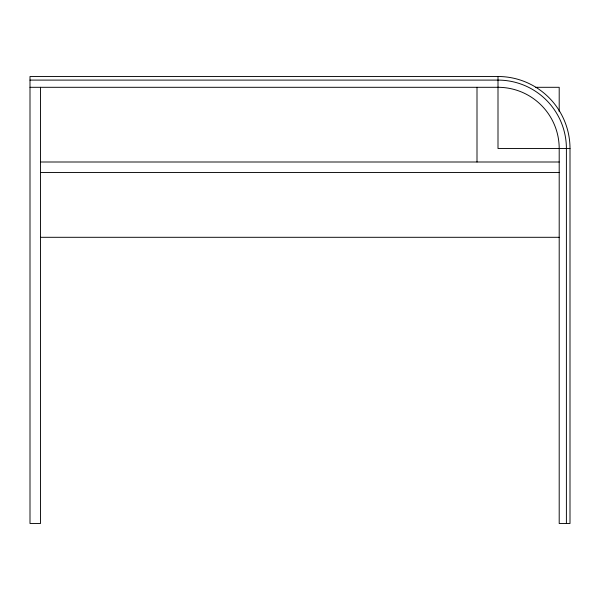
<?xml version="1.0" encoding="UTF-8"?>
<svg xmlns="http://www.w3.org/2000/svg" width="600" height="600" viewBox="0 0 600 600"><rect width="100%" height="100%" fill="white"/><g stroke="black" fill="none" stroke-linecap="round" stroke-linejoin="round"><path stroke-width="0.9" d="M498 87.3A61.2 61.2 0 0 1 559.2 148.5L559.2 523.5L570 523.5L570 148.5A72 72 0 0 0 498 76.5L30 76.5L30 523.5L40.5 523.5L40.5 87.3M30 80.1L498 80.1A68.4 68.4 0 0 1 566.4 148.5L566.4 523.5M30 87.3L498.487 87.3M535.793 87.3L559.2 87.3L559.2 111.675M570 148.5L498 148.5L498 76.5M40.5 162L559.2 162M40.5 172.5L559.2 172.5M40.5 237.3L559.2 237.3M477 87.3L477 162"/></g></svg>
